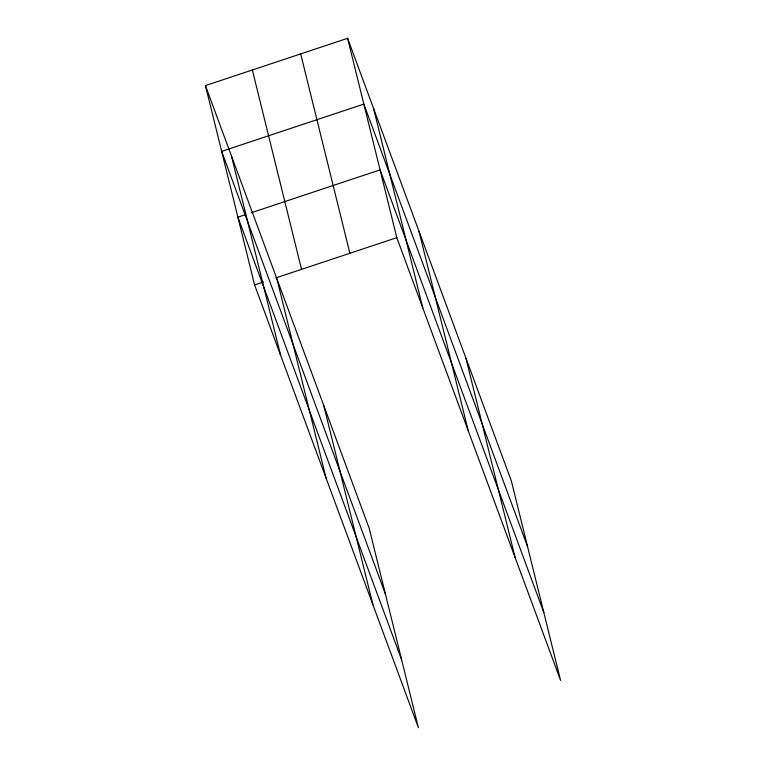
<?xml version="1.0" encoding="UTF-8"?>
<svg xmlns="http://www.w3.org/2000/svg" width="766" height="766" viewBox="0 0 766 766"><rect width="100%" height="100%" fill="white"/><g stroke="black" fill="none" stroke-linecap="round" stroke-linejoin="round"><path stroke-width="1.15" d="M205.432 85.601L369.202 528.339L418.389 727.7L254.618 284.971L205.432 85.601L347.611 38.3L511.382 481.029L560.568 680.399L396.798 237.661L347.611 38.3M245.714 214.585L237.891 217.18L401.662 659.919M251.296 212.728L380.07 169.88L543.841 612.608M254.618 284.971L263.552 281.993M275.846 277.905L396.798 237.661M527.611 546.819L363.84 104.09L221.661 151.39L385.432 594.129M465.91 358.105L515.097 557.466M419.059 231.447L468.246 430.818M373.588 108.523L422.775 307.884M300.693 53.907L349.88 253.278M252.349 69.993L301.536 269.354M323.731 405.405L372.918 604.776M276.88 278.757L326.067 478.118M231.409 155.824L280.595 355.194"/></g></svg>
